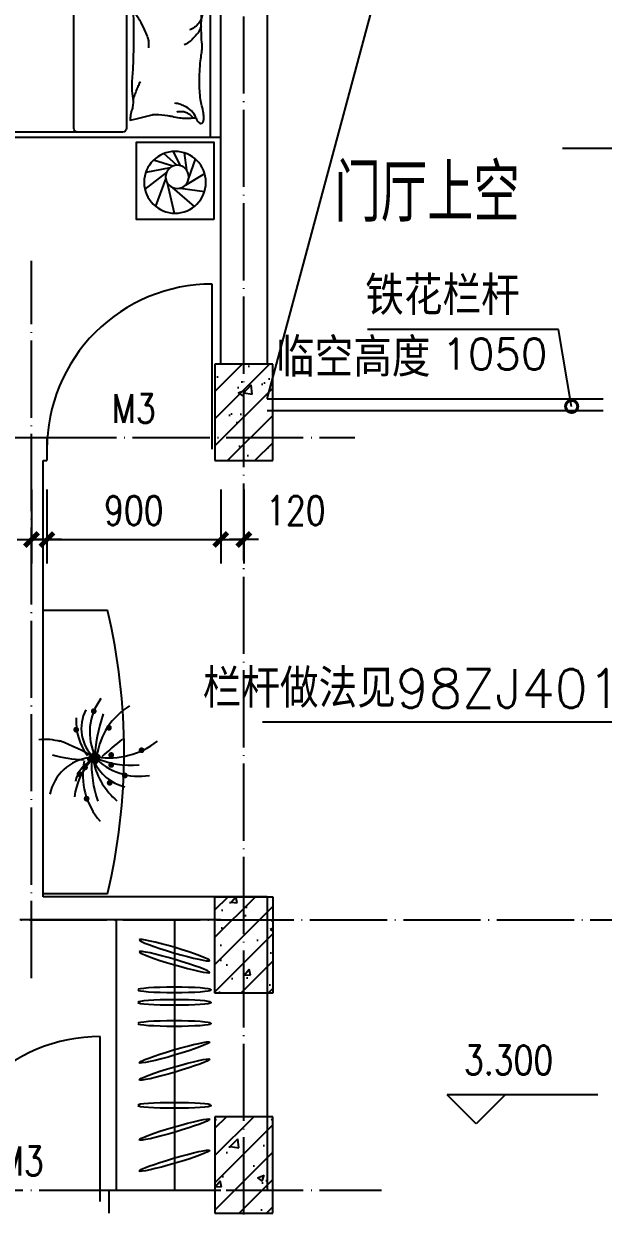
# Model space of a CAD drawing. Extents: x 12400 to 217743, y 90685 to 209848.
# Drawn here: x 90519 to 93519, y 114153 to 120317 of the extents above; entities that cross this region are included whole.
import ezdxf
from ezdxf.enums import TextEntityAlignment as Align

# ---------------------------------------------------------------- set-up
doc = ezdxf.new("R2010")
doc.units = 0
doc.header["$LTSCALE"] = 200
doc.linetypes.add('DOTE', pattern=[2.42, 2, -0.2, 0.02, -0.2])
doc.layers.get('0').update_dxf_attribs({"linetype": 'CONTINUOUS'})
doc.layers.get('DEFPOINTS').update_dxf_attribs({"linetype": 'CONTINUOUS'})
for name, color, linetype in [('COLUMN', 4, 'CONTINUOUS'), ('DOTE', 1, 'DOTE'), ('HATCH', 8, 'CONTINUOUS'), ('PUB_DIM', 3, 'CONTINUOUS'), ('PUB_TEXT', 7, 'CONTINUOUS'), ('STAIR', 2, 'CONTINUOUS'), ('WALL', 4, 'CONTINUOUS'), ('WINDOW', 2, 'CONTINUOUS'), ('家具', 8, 'CONTINUOUS')]:
    doc.layers.add(name, color=color, linetype=linetype)
doc.styles.add('_SIMPLEX', font='SIMPLEX.shx', dxfattribs={"width": 0.8, "bigfont": 'hztxt.shx'})
doc.styles.add('_萙PMK', font='txt', dxfattribs={"width": 0.8, "bigfont": 'HZTXT.SHX'})
doc.styles.add('DIM_FONT', font='SIMPLEX', dxfattribs={"width": 0.8})
doc.styles.add('HZ', font='txt', dxfattribs={"bigfont": 'hztxt'})
doc.styles.add('SIMPLEX', font='SIMPLEX.SHX')
doc.dimstyles.new('DIMN50', dxfattribs={"dimscale": 0.5, "dimtxt": 300, "dimasz": 1, "dimexe": 250, "dimexo": 300, "dimgap": 150, "dimtad": 1, "dimdec": 0, "dimzin": 0, "dimdsep": 46, "dimtxsty": 'DIM_FONT', "dimblk": '_DIMX', "dimblk1": 'DOTSMALL', "dimblk2": 'DOTSMALL', "dimcen": 2.5, "dimclrt": 7, "dimadec": 0, "dimazin": 0, "dimtfac": 1, "dimtdec": 0, "dimtix": 1, "dimtmove": 2, "dimatfit": 3, "dimldrblk": '_DIMX', "dimfxl": 0, "dimtolj": 1, "dimtzin": 0, "dimarcsym": 0})
doc.dimstyles.new('MAO', dxfattribs={"dimscale": 0.5, "dimtxt": 400, "dimasz": 250, "dimexe": 250, "dimexo": 0, "dimgap": 150, "dimtad": 1, "dimdec": 0, "dimzin": 0, "dimdsep": 46, "dimtxsty": 'DIM_FONT', "dimblk": '_DIMX', "dimblk1": 'DOTSMALL', "dimblk2": 'DOTSMALL', "dimsah": 1, "dimcen": 2.5, "dimclrt": 7, "dimadec": 0, "dimazin": 0, "dimtfac": 1, "dimtdec": 0, "dimtix": 1, "dimtmove": 2, "dimatfit": 3, "dimldrblk": 'DOTSMALL', "dimfxl": 0, "dimtolj": 1, "dimtzin": 0, "dimarcsym": 0})
pattern_1 = [(45, (178485.24, -10986.48), (-70.71068, 70.71068), []), (50, (178485.24, -10986.48), (358.6301, -31.37607), [37.5, -412.5]), (355, (178485.24, -10986.48), (-69.3757, 376.0961), [30, -330]), (100.4514, (178515.12, -10989.1), (289.2547, 344.7198), [31.8701, -350.57106]), (46.1842, (178485.24, -10886.48), (533.6205, -82.7595), [56.25, -618.75]), (96.6356, (178529.7, -10893.37), (467.3314, 487.059), [47.8051, -525.8565]), (351.1842, (178485.24, -10886.5), (467.331, 487.0593), [45, -495]), (21, (178535.24, -10911.48), (298.4535, -201.30945), [37.5, -412.5]), (326, (178535.24, -10911.48), (121.6577, 362.575), [30, -330]), (71.4514, (178560.1, -10928.25), (420.1113, 161.26525), [31.8701, -350.57106]), (37.5, (178485.24, -10986.48), (6.07993, 166.44693), [0, -326, 0, -335, 0, -331.25]), (7.5, (178485.24, -10986.48), (131.53477, 197.20586), [0, -191, 0, -318.5, 0, -126.25]), (327.5, (178373.74, -10986.48), (266.91122, -11.27744), [0, -125, 0, -390, 0, -517.5]), (317.5, (178323.74, -10986.48), (291.5931, 50.0525), [0, -162.5, 0, -259, 0, -367.5])]

# ---------------------------------------------------------------- blocks, each defined once
blk = doc.blocks.new('M_C54TQD')
for p, q in [((0, -52.4), (1500, -52.4)), ((853.5, -488.5), (45.8, -488.5)), ((853.5, -488.5), (1471.6, -915.9)), ((25.8, -508.5), (25.8, -1967.8)), ((45.8, -761.1), (915.3, -761.1)), ((1471.6, -1967.8), (1471.6, -915.9)), ((381, -1368.3), (394.8, -1471.4)), ((777.6, -1368.4), (698.4, -1472.4)), ((394.8, -1471.4), (369, -1593.5)), ((528.4, -1559.3), (508.6, -1470.4)), ((698.4, -1472.4), (623.3, -1602.7)), ((160.8, -1514.4), (136.8, -1517.8)), ((255.4, -1552.2), (160.8, -1514.4)), ((324.3, -1645), (255.4, -1552.2)), ((369, -1593.5), (324.3, -1645)), ((548.2, -1616.6), (528.4, -1559.3)), ((90.3, -1638.1), (87, -1644.6)), ((188.4, -1621), (90.3, -1638.1)), ((257.2, -1617.5), (188.4, -1621)), ((324.3, -1645), (257.2, -1617.5)), ((324.3, -1645), (510, -1663.9)), ((324.3, -1645), (355.2, -1727.5)), ((510, -1663.9), (559.9, -1700)), ((605.5, -1658), (548.2, -1616.6)), ((605.5, -1658), (593.7, -1752.2)), ((623.3, -1602.7), (605.5, -1658)), ((605.5, -1658), (734, -1626.4)), ((605.5, -1658), (654.9, -1721.3)), ((734, -1626.4), (836.8, -1640.3)), ((836.8, -1640.3), (872.8, -1660.3)), ((559.9, -1700), (572, -1708.6)), ((654.9, -1721.3), (720.1, -1768.7)), ((355.2, -1727.5), (334.6, -1810)), ((591.9, -1766.9), (580, -1861.5)), ((720.1, -1768.7), (813, -1768.7)), ((334.6, -1810), (281, -1872.6)), ((45.8, -1987.8), (1451.6, -1987.8))]:
    blk.add_line(p, q)
blk.add_lwpolyline([(0, -2000), (0, 0), (1500, 0), (1500, -2000)], close=True)
for points in [[(101, -126.8, -0.263368), (73, -108, -0.494818), (82.2, -89.3, -0.049225), (99.9, -87.5, -0.036831), (123.5, -89.3, -0.031893), (161.5, -97.4, 0.035782), (195.4, -104.4, 0.032941), (285.1, -110.3, 0.026564), (396.3, -104.4, 0.017905), (433.8, -99, -0.033397), (454, -96.8, -0.03204), (491.1, -97.5, 0.018442), (555.4, -100.5, 0.010837), (620.2, -99.8, 0.014624), (668.1, -96.8, 0.111249), (690.6, -89.5, -0.153708), (707.5, -85.5, -0.076444), (715, -87.2, -0.215512), (716.9, -89.3, -0.585858), (714.3, -92.3, 0.363489), (709.4, -94.9, 0.191716), (709.4, -106.4, -0.129675), (711.3, -123, -0.01735), (708.3, -139.8, 0.019326), (705.7, -154.9, 0.018818), (699, -223.3, 0.021828), (698.1, -282.6, 0.006204), (699.5, -316.4, 0.001963), (705.7, -423.3, 0.028341), (709.9, -459.4, -0.117014), (709.4, -468.3, -0.36606), (708, -469.3, -0.03973), (694.4, -466.5, -0.048309), (680.6, -461, 0.062981), (670, -457.1, 0.04058), (646.6, -453.7, 0.014345), (579.8, -451.4, 0.005484), (454.4, -452.2, 0.007153), (358.2, -455.2, 0.008762), (315.7, -457.9, -0.008153), (270, -460.8, -0.06251), (212.9, -456.4, 0.078669), (167.3, -454.4, 0.047825), (144.9, -459.1, -0.034494), (114.1, -466.5, -0.023571), (88.8, -469.5, -0.510228), (87.8, -468.3), (95.3, -438.3), (116, -355.7, 0.073041), (118, -336.2, 0.023305), (112.2, -275, 0.018299), (108.2, -252.2, -0.01097), (100.8, -214.2, -0.042281), (97.9, -179.9, -0.027201), (100.8, -126.5)], [(574.8, -100.6, 0.027842), (551.1, -111.2, 0.048685), (538.5, -119.3, 0.023666), (510.6, -143.6, 0.031223), (491.6, -164.3, 0.046801), (486.5, -172, 0.023191), (478.4, -188.7)], [(656.8, -94.9, 0.088153), (622.3, -98.4, 0.088153), (591.1, -113.7, 0.077547), (569.5, -135.3, 0.077547), (555.4, -162.4)], [(810.2, -126.8, -0.263368), (782.3, -108, -0.494818), (791.4, -89.3, -0.049225), (809.1, -87.5, -0.036831), (832.8, -89.3, -0.031893), (870.7, -97.4, 0.035782), (904.6, -104.4, 0.032941), (994.3, -110.3, 0.026564), (1105.5, -104.4, 0.017905), (1143, -99, -0.033397), (1163.3, -96.8, -0.03204), (1200.3, -97.5, 0.018442), (1264.7, -100.5, 0.010837), (1329.4, -99.8, 0.014624), (1377.3, -96.8, 0.111249), (1399.9, -89.5, -0.153708), (1416.8, -85.5, -0.076444), (1424.2, -87.2, -0.215512), (1426.2, -89.3, -0.585858), (1423.5, -92.3, 0.363489), (1418.6, -94.9, 0.191716), (1418.6, -106.4, -0.129675), (1420.5, -123, -0.01735), (1417.5, -139.8, 0.019326), (1414.9, -154.9, 0.018818), (1408.3, -223.3, 0.021828), (1407.4, -282.6, 0.006204), (1408.8, -316.4, 0.001963), (1414.9, -423.3, 0.028341), (1419.2, -459.4, -0.117014), (1418.6, -468.3, -0.36606), (1417.2, -469.3, -0.03973), (1403.6, -466.5, -0.048309), (1389.9, -461, 0.062981), (1379.2, -457.1, 0.04058), (1355.8, -453.7, 0.014345), (1289.1, -451.4, 0.005484), (1163.6, -452.2, 0.007153), (1067.5, -455.2, 0.008762), (1024.9, -457.9, -0.008153), (979.2, -460.8, -0.06251), (922.1, -456.4, 0.078669), (876.5, -454.4, 0.047825), (854.1, -459.1, -0.034494), (823.4, -466.5, -0.023571), (798, -469.5, -0.510228), (797.1, -468.3), (804.6, -438.3), (825.2, -355.7, 0.073041), (827.2, -336.2, 0.023305), (821.5, -275, 0.018299), (817.4, -252.2, -0.01097), (810.1, -214.2, -0.042281), (807.2, -179.9, -0.027201), (810.1, -126.5)], [(1284.1, -100.6, 0.027842), (1260.3, -111.2, 0.048685), (1247.8, -119.3, 0.023666), (1219.8, -143.6, 0.031223), (1200.8, -164.3, 0.046801), (1195.7, -172, 0.023191), (1187.7, -188.7)], [(1366.1, -94.9, 0.088153), (1331.5, -98.4, 0.088153), (1300.3, -113.7, 0.077547), (1278.7, -135.3, 0.077547), (1264.7, -162.4)], [(99.3, -142.8, -0.05369), (113.5, -155.8, -0.070312), (121.6, -168.1, -0.015448), (125.4, -176.6, -0.013244), (129.1, -186.8, -0.082127), (132.1, -204.9, -0.064164), (129.1, -228.1)], [(100.8, -126.8, -0.077379), (135.6, -152.1, -0.077379), (161.1, -186.8, -0.047525), (171, -211.5, -0.047525), (176.1, -237.5)], [(191.4, -453.7, 0.009729), (218.7, -444.6, 0.009729), (245.6, -434.6, 0.007971), (267.3, -425.5, 0.007971), (288.8, -415.8)], [(660.6, -455.2, 0.016108), (621.7, -429, 0.024599), (594.9, -413.9, 0.009477), (545.8, -390.6, 0.015937), (516, -378.3, 0.072521), (499.6, -374.7, 0.033339), (463.4, -374.5)], [(900.6, -453.7, 0.009729), (927.9, -444.6, 0.009729), (954.8, -434.6, 0.007971), (976.6, -425.5, 0.007971), (998, -415.8)], [(853.5, -488.5, -0.085272), (916.8, -598.6, -0.124044), (926, -686.2), (912.4, -781.6), (914.1, -911.7)], [(914.1, -911.7, 0.007867), (1031.7, -893.9, 0.009508), (1128.5, -875.9, 0.006616), (1193.5, -861.5, -0.023828), (1211.7, -858.2, -0.080713), (1230.3, -858.7, -0.009591), (1382.9, -890.6, -0.013133), (1416.4, -899.2, -0.007859), (1471.6, -915.9)], [(464, -1480.4, 0.025626), (475.6, -1477.6, 0.0108), (604.9, -1436, 0.00456), (692.4, -1404.8, 0.01125), (727.5, -1391, 0.069394), (746.3, -1379.9, -0.079756), (762.9, -1370.5, -0.106399), (777.6, -1368.4, -0.328642), (781.6, -1371.8, -0.299547), (779.2, -1378.3, 0.189917), (773.7, -1387.1, 0.033518), (772.5, -1397.4, 0.075627), (773, -1402, 0.053489), (776, -1409.8, 0.017838), (788.1, -1431.8, 0.038394), (805.3, -1456.1, -0.059529), (815.7, -1472.2, -0.035943), (826.3, -1498.4, -0.011245), (851.9, -1584.7, -0.006203), (862.2, -1624.3, 0.010783), (868.3, -1647, 0.019485), (872.8, -1660.3, 0.005062), (892.4, -1710.5, 0.101392), (909.1, -1735.8, -0.223768), (914, -1749.2, -0.25558), (910.9, -1753.8, -0.081563), (895.2, -1758.9, -0.071805), (878.1, -1759, 0.069985), (860.5, -1759.1, 0.03546), (801, -1772.1, 0.029432), (732, -1796.8, 0.001554), (698.6, -1811.2, -0.00152), (664.5, -1825.8, -0.004735), (629.3, -1840.5, 0.00382), (585.5, -1858.6, 0.296001), (563.6, -1890.9, -0.649774), (542.2, -1899.9, -0.02319), (537.7, -1895.3, 0.0288), (534, -1891.6, 0.005727), (527.4, -1885.8, -0.004358), (518.8, -1878.2, -0.027528), (501.8, -1861.4, -0.046214), (493.2, -1849.9, -0.194121), (490.4, -1833.2, 0.133719), (489.3, -1809.2, 0.005779), (481.8, -1787.2, 0.008882)]]:
    blk.add_lwpolyline(points, format="xyb")
blk.add_lwpolyline([(58.1, -1583.2, 0.101392), (39.5, -1559.2, -0.223768), (33.6, -1546.2, -0.25558), (36.4, -1541.4, -0.081563), (51.6, -1535.1, -0.071805), (68.7, -1533.7, 0.069985), (86.2, -1532.2, 0.03546), (144.5, -1514.8, 0.029432), (211.5, -1484.8, 0.001554), (243.6, -1467.9, -0.00152), (276.5, -1450.7, -0.004735), (310.5, -1433.4, 0.00382), (352.7, -1412, 0.296001), (372.1, -1378.1, -0.649774), (392.8, -1367.5, -0.02319), (397.6, -1371.7, 0.0288), (401.6, -1375.1, 0.005727), (408.6, -1380.4, -0.004358), (417.8, -1387.3, -0.027528), (436, -1402.8, -0.046214), (445.5, -1413.5, -0.194121), (449.5, -1430, 0.133719), (452.5, -1453.8, 0.011505), (471.2, -1496.2, 0.008882), (497.5, -1550, 0.012426), (534.6, -1618.4, -0.033612), (547.3, -1644.2), (570.3, -1700.5), (588.1, -1744, 0.224341), (602.6, -1757.3, -0.722772), (602.8, -1766.1, -0.103513), (599, -1766.6, 0.053465), (591.8, -1766.9, 0.030109), (568.7, -1771.5, -0.031436), (546.6, -1775.9, -0.05324), (531.5, -1776.4, 0.05518), (516.9, -1776.8, 0.056271), (491.6, -1783.4, 0.0108), (365.9, -1834.8, 0.00456), (281, -1872.6, 0.01125), (247.1, -1889, 0.069394), (229.2, -1901.6, -0.079756), (213.3, -1912.2, -0.106399), (198.9, -1915.4, -0.328642), (194.6, -1912.4, -0.299547), (196.5, -1905.7, 0.189917), (201.3, -1896.5, 0.033518), (201.7, -1886.2, 0.075627), (200.8, -1881.6, 0.053489), (197.3, -1874, 0.017838), (183.5, -1853, 0.038394), (164.5, -1830.2, -0.059529), (152.9, -1814.9, -0.035943), (140.3, -1789.6, -0.011245), (108.1, -1705.4, -0.006203), (94.9, -1666.8, 0.010783), (87, -1644.6, 0.019485), (81.6, -1631.7, 0.005062)], format="xyb", close=True)
for centre, start, end in [((45.8, -508.5), 90, 180), ((45.8, -741.1), 180, 270), ((45.8, -1967.8), 180, 270), ((1451.6, -1967.8), 270, 0)]:
    blk.add_arc(centre, 20, start, end)
at = {"style": 'DIM_FONT', "width": 0.8, "flags": 9}
for tag in ['YSIZE', 'XSIZE']:
    blk.add_attdef(tag, (0, 0), '', height=0.5, dxfattribs=at)
blk = doc.blocks.new('M_C5')
for p, q in [((-60.2, 62.7), (-49.6, 152.1)), ((-28.1, 85.6), (7.4, 159.8)), ((-9, 88), (58.7, 149.2)), ((-70.8, 21.3), (-105.6, 120.2)), ((12.2, 83.3), (111.9, 114.4)), ((25.5, 75.4), (152, 50)), ((-54, -14.1), (-153.6, 45)), ((42.3, 52.6), (156.1, -35.1)), ((48.3, 20.6), (102.1, -123.2)), ((-26.4, -30), (-153, -46.9)), ((14.5, -26.2), (-99.1, -125.6)), ((40.5, -2.3), (5.1, -160))]:
    blk.add_line(p, q)
for centre, radius in [((0, 0), 160), ((-11.2, 28), 60)]:
    blk.add_circle(centre, radius)
at = {"width": 0.8, "flags": 9}
for tag in ['XSIZE', 'YSIZE']:
    blk.add_attdef(tag, (0, 0), '', height=0.5, dxfattribs=at)
blk = doc.blocks.new('A$C61510689')
for points in [[(36.3, 1955.5), (436.3, 1955.5), (436.3, 2355.5), (36.3, 2355.5)], [(36.3, 0), (436.3, 0), (436.3, 400), (36.3, 400)]]:
    blk.add_lwpolyline(points, close=True)
for p in [(236.4, 2147.6), (236.4, 192.2)]:
    blk.add_blockref('M_C5', p)
at = {"rotation": 90}
blk.add_blockref('M_C54TQD', (0, 426.1), dxfattribs=at)
blk = doc.blocks.new('M_F19')
at = {"const_width": 30}
for points in [[(-192, 156, 1), (-162, 156, 1)], [(-123, 99, 1), (-93, 99, 1)], [(269, 190, 1), (299, 190, 1)], [(-446, 82, 1), (-416, 82, 1)], [(-61, -8, 1), (-31, -8, 1)], [(-34, 49, 1), (-4, 49, 1)], [(-20, 16, 1), (10, 16, 1)], [(14, 0, 1), (44, 0, 1)], [(461, 8, 1), (491, 8, 1)], [(-13, -33, 1), (17, -33, 1)], [(289, -149, 1), (319, -149, 1)], [(-281, -157, 1), (-251, -157, 1)], [(-96, -173, 1), (-66, -173, 1)], [(7, -173, 1), (37, -173, 1)], [(-206, -314, 1), (-176, -314, 1)], [(56, -487, 1), (86, -487, 1)]]:
    blk.add_lwpolyline(points, format="xyb", close=True, dxfattribs=at)
for centre, radius, start, end in [((-364, 515), 548, 342.9456, 6.4814), ((-483, -9), 482, 6.9904, 78.0284), ((1199, 96), 1225, 163.8561, 179.1105), ((-1741, 1044), 2026, 328.9873, 340.361), ((-480, -437), 647, 48.7581, 83.8624), ((-315, -111), 315, 28.8901, 78.4579), ((298, -285), 422, 62.9909, 135.9102), ((366, -391), 582, 85.8741, 126.9558), ((-185, -611), 732, 78.5516, 130.9815), ((-55, -1223), 1256, 88.3286, 108.729), ((104, -701), 728, 103.0452, 139.7766), ((155, -426), 476, 114.0956, 166.2953), ((257, -536), 586, 53.3231, 115.7633), ((450, -463), 649, 134.4861, 189.3762), ((779, -372), 864, 155.0888, 185.9637), ((-87, -1604), 1605, 70.5249, 87.8244), ((805, -149), 813, 171.2496, 218.2333), ((-3288, -3108), 4475, 39.0488, 42.6799), ((-83, -736), 718, 31.315, 82.1378)]:
    blk.add_arc(centre, radius, start, end)
at = {"width": 0.8, "flags": 9}
for tag in ['XSIZE', 'YSIZE']:
    blk.add_attdef(tag, (0, 0), '', height=0.5, dxfattribs=at)
blk = doc.blocks.new('_DBLK')
blk.add_line((-0.45, 0), (-0.45, -0.95))
blk.add_arc((-0.45, 0), 0.95, 270, 0)
at = {"style": 'SIMPLEX', "flags": 9}
blk.add_attdef('A', text='', height=1, dxfattribs=at).set_placement((0, 1.5), align=Align.MIDDLE)
blk = doc.blocks.new('_DIMX')
blk.add_line((-150, 0), (150, 0))
at = {"const_width": 50}
blk.add_lwpolyline([(-70, -70), (70, 70)], dxfattribs=at)
blk = doc.blocks.new('*D1755')
at = {"layer": 'DEFPOINTS', "color": 0}
for p in [(90558.6, 118052.9), (90638.6, 118052.9), (90638.6, 117644.2)]:
    blk.add_point(p, dxfattribs=at)
at = {"layer": 'PUB_DIM', "color": 0, "lineweight": -2}
for p, q in [((90558.6, 117902.9), (90558.6, 117519.2)), ((90638.6, 117902.9), (90638.6, 117519.2)), ((90558.1, 117644.2), (90557.6, 117644.2)), ((90558.6, 117644.2), (90638.6, 117644.2)), ((90639.1, 117644.2), (90639.6, 117644.2))]:
    blk.add_line(p, q, dxfattribs=at)
at = {"layer": 'PUB_DIM', "color": 0, "lineweight": -2, "xscale": 0.5, "yscale": 0.5, "zscale": 0.5}
blk.add_blockref('_DIMX', (90558.6, 117644.2), dxfattribs=at)
at = {"layer": 'PUB_DIM', "color": 0, "lineweight": -2, "xscale": 0.5, "yscale": 0.5, "zscale": 0.5, "rotation": 180}
blk.add_blockref('_DIMX', (90638.6, 117644.2), dxfattribs=at)
at = {"layer": 'PUB_DIM', "color": 7, "insert": (90335.4, 117794.2), "char_height": 150, "attachment_point": 5, "style": 'DIM_FONT'}
blk.add_mtext('\\A1;80', dxfattribs=at)
blk = doc.blocks.new('_DOTSMALL')
at = {"color": 0, "linetype": 'ByBlock', "const_width": 0.5}
blk.add_lwpolyline([(-0.0625, 0, 1), (0.0625, 0, 1)], format="xyb", close=True, dxfattribs=at)
blk = doc.blocks.new('*D1756')
at = {"layer": 'DEFPOINTS', "color": 0}
for p in [(90638.6, 118052.9), (91538.6, 118052.9), (91538.6, 117644.2)]:
    blk.add_point(p, dxfattribs=at)
at = {"layer": 'PUB_DIM', "color": 0, "lineweight": -2}
for p, q in [((90638.6, 117902.9), (90638.6, 117519.2)), ((91538.6, 117902.9), (91538.6, 117519.2)), ((90639.1, 117644.2), (91538.1, 117644.2))]:
    blk.add_line(p, q, dxfattribs=at)
at = {"layer": 'PUB_DIM', "color": 0, "lineweight": -2, "xscale": 0.5, "yscale": 0.5, "zscale": 0.5, "rotation": 180}
blk.add_blockref('_DIMX', (90638.6, 117644.2), dxfattribs=at)
at = {"layer": 'PUB_DIM', "color": 0, "lineweight": -2, "xscale": 0.5, "yscale": 0.5, "zscale": 0.5}
blk.add_blockref('_DIMX', (91538.6, 117644.2), dxfattribs=at)
at = {"layer": 'PUB_DIM', "color": 7, "insert": (91088.6, 117794.2), "char_height": 150, "attachment_point": 5, "style": 'DIM_FONT'}
blk.add_mtext('\\A1;900', dxfattribs=at)
blk = doc.blocks.new('*D1757')
at = {"layer": 'DEFPOINTS', "color": 0}
for p in [(91538.6, 118052.9), (91658.6, 118052.9), (91658.6, 117644.2)]:
    blk.add_point(p, dxfattribs=at)
at = {"layer": 'PUB_DIM', "color": 0, "lineweight": -2}
for p, q in [((91538.6, 117902.9), (91538.6, 117519.2)), ((91658.6, 117902.9), (91658.6, 117519.2)), ((91538.1, 117644.2), (91537.6, 117644.2)), ((91538.6, 117644.2), (91658.6, 117644.2)), ((91659.1, 117644.2), (91659.6, 117644.2))]:
    blk.add_line(p, q, dxfattribs=at)
at = {"layer": 'PUB_DIM', "color": 0, "lineweight": -2, "xscale": 0.5, "yscale": 0.5, "zscale": 0.5}
blk.add_blockref('_DIMX', (91538.6, 117644.2), dxfattribs=at)
at = {"layer": 'PUB_DIM', "color": 0, "lineweight": -2, "xscale": 0.5, "yscale": 0.5, "zscale": 0.5, "rotation": 180}
blk.add_blockref('_DIMX', (91658.6, 117644.2), dxfattribs=at)
at = {"layer": 'PUB_DIM', "color": 7, "insert": (91927.4, 117794.2), "char_height": 150, "attachment_point": 5, "style": 'DIM_FONT'}
blk.add_mtext('\\A1;120', dxfattribs=at)

msp = doc.modelspace()

# ---------------------------------------------------------------- hatches: boundary and pattern name
at = {"layer": 'HATCH'}
h = msp.add_hatch(dxfattribs=at)
h.set_pattern_fill('AN31C', color=256, scale=500, style=0)
h.set_pattern_definition(pattern_1)
h.paths.add_polyline_path([(91808.568, 118552.868), (91508.568, 118552.868), (91508.568, 118052.868), (91808.568, 118052.868)])
h = msp.add_hatch(dxfattribs=at)
h.set_pattern_fill('AN31C', color=256, scale=500, style=0)
h.set_pattern_definition(pattern_1)
h.paths.add_polyline_path([(91808.568, 115792.868), (91508.568, 115792.868), (91508.568, 115292.868), (91808.568, 115292.868)])
h = msp.add_hatch(dxfattribs=at)
h.set_pattern_fill('AN31C', color=256, scale=500, style=0)
h.set_pattern_definition(pattern_1)
h.paths.add_polyline_path([(91508.568, 114152.868), (91808.568, 114152.868), (91808.568, 114652.868), (91508.568, 114652.868)])

# ---------------------------------------------------------------- linework, layer by layer
msp.add_line((91778.568, 118372.868), (92314.876, 120363.744))
at = {"layer": 'COLUMN'}
for p, q in [((91808.568, 118552.868), (91508.568, 118552.868)), ((91508.568, 118552.868), (91508.568, 118052.868)), ((91808.568, 118052.868), (91808.568, 118552.868)), ((91508.568, 118052.868), (91808.568, 118052.868)), ((91508.568, 115792.868), (91808.568, 115792.868)), ((91508.568, 115292.868), (91508.568, 115792.868)), ((91808.568, 115792.868), (91808.568, 115292.868)), ((91808.568, 115292.868), (91508.568, 115292.868)), ((91808.568, 114652.868), (91508.568, 114652.868)), ((91508.568, 114652.868), (91508.568, 114152.868)), ((91808.568, 114152.868), (91808.568, 114652.868)), ((91508.568, 114152.868), (91808.568, 114152.868))]:
    msp.add_line(p, q, dxfattribs=at)
at = {"layer": 'DOTE'}
for p, q in [((91658.568, 103498.924), (91658.568, 125313.388)), ((93309.259, 119672.868), (99558.568, 119672.868)), ((90558.568, 115371.135), (90558.568, 119087.425)), ((84306.341, 118172.868), (92233.293, 118172.868)), ((90064.427, 115672.868), (99558.568, 115672.868)), ((84306.341, 114272.868), (92370.759, 114272.868))]:
    msp.add_line(p, q, dxfattribs=at)
at = {"layer": 'PUB_DIM'}
for p, q in [((92861.965, 114616.242), (92711.965, 114766.242)), ((93491.965, 114766.242), (92711.965, 114766.242)), ((93011.965, 114766.242), (92861.965, 114616.242))]:
    msp.add_line(p, q, dxfattribs=at)
at = {"layer": 'STAIR'}
for p, q in [((91778.568, 118372.868), (93519.459, 118372.868)), ((91778.568, 118312.868), (93519.459, 118312.868))]:
    msp.add_line(p, q, dxfattribs=at)
at = {"layer": 'WALL'}
for p, q in [((91538.568, 118552.868), (91538.568, 122852.868)), ((91778.568, 120752.868), (91778.568, 118552.868)), ((88118.568, 118172.868), (90638.568, 118172.868)), ((90638.568, 118172.868), (90638.568, 118052.868)), ((90618.568, 115792.868), (90618.568, 118052.868)), ((90618.568, 118052.868), (90638.568, 118052.868)), ((91778.568, 115792.868), (90618.568, 115792.868)), ((91778.568, 115792.868), (91778.568, 114272.868)), ((91538.568, 115672.868), (90498.568, 115672.868)), ((90959.076, 114272.868), (91538.568, 114272.868)), ((90959.076, 114272.868), (90959.076, 114152.868))]:
    msp.add_line(p, q, dxfattribs=at)
at = {"layer": '家具'}
for p, q in [((90998.568, 114272.868), (90998.568, 115672.868)), ((91298.568, 115672.868), (91298.568, 114272.868))]:
    msp.add_line(p, q, dxfattribs=at)
msp.add_lwpolyline([(90952.121, 115807.868), (90618.568, 115807.868), (90618.568, 117277.868), (90952.121, 117277.868)], dxfattribs=at)
msp.add_arc((87870.758, 116542.868), 3167.81, 346.5838857, 13.4161143, dxfattribs=at)
at = {"layer": '家具', "extrusion": (0, 0, -1)}
for centre, major_axis in [((91298.568, 115515.881), (-182.276, 53.713)), ((91298.568, 115454.332), (-182.276, 53.713)), ((91298.568, 115310.469), (-190.025, 0)), ((91298.568, 115245.5), (-190.025, 0)), ((91298.568, 115136.078), (-190.025, 0)), ((91298.568, 114711.859), (-190.025, 0))]:
    msp.add_ellipse(centre, major_axis=major_axis, ratio=0.07170878, dxfattribs=at)
at = {"layer": '家具'}
for centre in [(91298.568, 114985.908), (91298.568, 114897.054), (91298.568, 114586.067), (91298.568, 114424.714)]:
    msp.add_ellipse(centre, major_axis=(-182.276, -53.713), ratio=0.07170878, dxfattribs=at)

# ---------------------------------------------------------------- block references
at = {"layer": 'WINDOW'}
ref = msp.add_blockref('_DBLK', (91088.568, 118112.868), dxfattribs=dict(at, xscale=-900, yscale=-900, zscale=900))
ref.add_attrib('A', 'M3', dxfattribs={"layer": '0', "height": 150, "style": '_SIMPLEX', "width": 0.8, "flags": 8}).set_placement((91088.568, 118322.868), align=Align.MIDDLE)
ref = msp.add_blockref('_DBLK', (90509.076, 114212.868), dxfattribs=dict(at, xscale=-900, yscale=-900, zscale=900))
ref.add_attrib('A', 'M3', dxfattribs={"layer": '0', "height": 150, "style": '_SIMPLEX', "width": 0.8, "flags": 8}).set_placement((90509.076, 114422.868), align=Align.MIDDLE)
at = {"layer": '家具', "extrusion": (0, 0, -1), "zscale": -1}
msp.add_blockref('A$C61510689', (-91538.568, 119302.947), dxfattribs=at)
at = {"layer": '家具', "xscale": 0.5, "yscale": 0.5, "zscale": 0.5, "rotation": 90}
msp.add_blockref('M_F19', (90885.086, 116516.5), dxfattribs=at)

# ---------------------------------------------------------------- texts
at = {"layer": 'PUB_DIM', "style": 'DIM_FONT', "width": 0.8}
msp.add_text('3.300', height=150, dxfattribs=at).set_placement((93260.965, 114871.242), align=Align.RIGHT)
at = {"layer": 'PUB_TEXT', "style": '_萙PMK', "width": 0.8}
msp.add_text('门厅上空', height=300, dxfattribs=at).set_placement((92127.667, 119290.44))
at = {"layer": 'PUB_TEXT', "color": 7, "attachment_point": 6, "style": 'HZ'}
for s, insert, char_height in [('铁花栏杆', (93087.176, 118907.679), 200), ('临空高度', (92625.051, 118587.396), 200), ('1050', (93230.495, 118604.925), 160), ('栏杆做法见98ZJ401', (93611.178, 116872.037), 200)]:
    msp.add_mtext(s, dxfattribs=dict(at, insert=insert, char_height=char_height))

# ---------------------------------------------------------------- dimensions: what is measured, and where the dimension line sits
at = {"layer": 'PUB_DIM'}
for base, p1, p2, picture, middle in [((90638.571, 117644.154), (90558.571, 118052.868), (90638.571, 118052.868), '*D1755', (90335.428, 117794.154)), ((91658.571, 117644.154), (91538.571, 118052.868), (91658.571, 118052.868), '*D1757', (91927.428, 117794.154))]:
    dim = msp.add_linear_dim(base=base, p1=p1, p2=p2, angle=0, dimstyle='DIMN50', dxfattribs=at)
    dim.commit()
    dim.dimension.update_dxf_attribs({"geometry": picture, "text_midpoint": middle, "dimtype": 161})
dim = msp.add_aligned_dim(p1=(90638.571, 118052.868), p2=(91538.571, 118052.868), distance=-408.714, dimstyle='DIMN50', dxfattribs=at)
dim.commit()
dim.dimension.update_dxf_attribs({"geometry": '*D1756', "text_midpoint": (91088.571, 117794.154)})

# ---------------------------------------------------------------- leaders
at = {"layer": 'PUB_TEXT', "annotation_type": 0, "has_hookline": 1, "hookline_direction": 1}
for points, text_width in [([(93356.155, 118333.874), (93287.176, 118732.679), (93162.176, 118732.679)], 788.976), ([(94729.56, 117225.157), (94173.299, 116697.037), (94048.299, 116697.037)], 2219.16)]:
    msp.add_leader(points, dimstyle='MAO', dxfattribs=dict(at, text_width=text_width))

doc.saveas('drawing.dxf')
